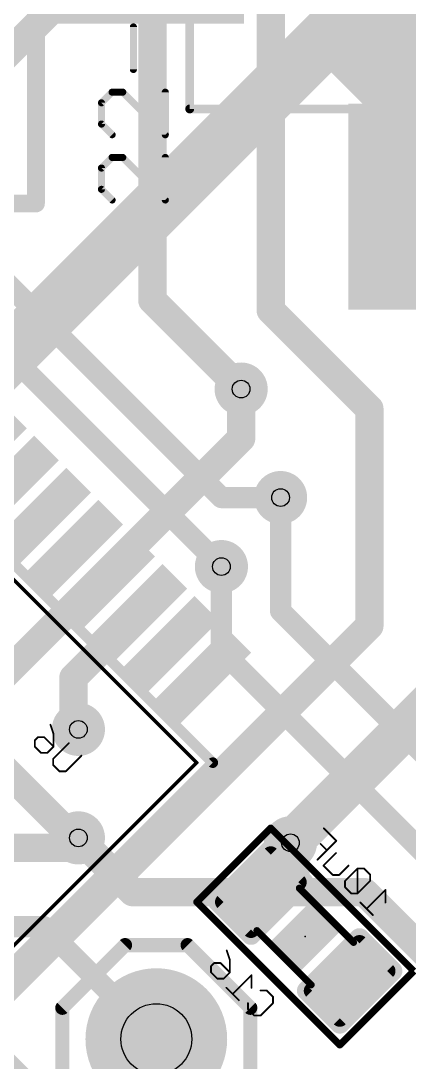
# Model space of a CAD drawing. Extents: x -76 to 580, y -41 to 95.
# Drawn here: x 311.36 to 316.93, y 4.77 to 19.7 of the extents above; entities that cross this region are included whole.
import ezdxf

# ---------------------------------------------------------------- set-up
doc = ezdxf.new("R2010")
doc.units = 0
for name, color, linetype in [('1', 22, 'CONTINUOUS'), ('16', 175, 'CONTINUOUS'), ('17', 82, 'CONTINUOUS'), ('18', 82, 'CONTINUOUS'), ('21', 32, 'CONTINUOUS'), ('22', 2, 'CONTINUOUS'), ('24', 7, 'CONTINUOUS'), ('26', 253, 'CONTINUOUS'), ('27', 253, 'CONTINUOUS'), ('28', 253, 'CONTINUOUS'), ('29', 253, 'CONTINUOUS'), ('30', 253, 'CONTINUOUS'), ('31', 253, 'CONTINUOUS'), ('32', 253, 'CONTINUOUS'), ('36', 253, 'CONTINUOUS'), ('40', 175, 'CONTINUOUS'), ('44', 253, 'CONTINUOUS'), ('51', 53, 'CONTINUOUS'), ('52', 253, 'CONTINUOUS')]:
    doc.layers.add(name, color=color, linetype=linetype)

# ---------------------------------------------------------------- blocks, each defined once
blk = doc.blocks.new('RECT')
blk.add_solid([(-0.5, -0.5), (0.5, -0.5), (-0.5, 0.5), (0.5, 0.5)])
blk = doc.blocks.new('RECT128000X192000R30')
at = {"const_width": 0.12}
blk.add_lwpolyline([(0.34, -0.48), (0.34, 0.48, 0.4142), (0.28, 0.54), (-0.28, 0.54, 0.4142), (-0.34, 0.48), (-0.34, -0.48, 0.4142), (-0.28, -0.54), (0.28, -0.54, 0.4142)], format="xyb", close=True, dxfattribs=at)
blk.add_solid([(-0.3054, -0.5054), (0.3054, -0.5054), (-0.3054, 0.5054), (0.3054, 0.5054)])
blk = doc.blocks.new('RECT152384X216384R30')
at = {"const_width": 0.1429}
blk.add_lwpolyline([(0.4048, -0.5333), (0.4048, 0.5333, 0.4142), (0.3333, 0.6048), (-0.3333, 0.6048, 0.4142), (-0.4048, 0.5333), (-0.4048, -0.5333, 0.4142), (-0.3333, -0.6048), (0.3333, -0.6048, 0.4142)], format="xyb", close=True, dxfattribs=at)
blk.add_solid([(-0.3587, -0.5587), (0.3587, -0.5587), (-0.3587, 0.5587), (0.3587, 0.5587)])
blk = doc.blocks.new('ROUNDP')
at = {"const_width": 0.5}
blk.add_lwpolyline([(0, -0.25, 1), (0, 0.25, 1), (0, -0.25)], format="xyb", dxfattribs=at)
blk = doc.blocks.new('ROUNDV')
at = {"const_width": 0.5}
blk.add_lwpolyline([(0, -0.25, 1), (0, 0.25, 1), (0, -0.25)], format="xyb", dxfattribs=at)

msp = doc.modelspace()

# ---------------------------------------------------------------- linework, layer by layer
at = {"layer": '1'}
for points, const_width in [([(310.227, 18.2843), (313.0838, 21.1411)], 0.4064), ([(316.501, 20.2233), (309.3592, 13.0815)], 0.8128), ([(314.5211, 13.7179), (314.5211, 14.425)], 0.4064), ([(314.5211, 13.7179), (310.4906, 9.6874)], 0.4064), ([(315.0868, 12.8693), (315.0868, 11.243)], 0.3048), ([(314.2383, 10.6773), (314.2383, 11.8794)], 0.3048), ([(315.0868, 11.243), (323.3246, 3.0052)], 0.3048), ([(322.6175, 2.2981), (314.2383, 10.6773)], 0.3048), ([(312.9655, 7.2125), (312.1876, 7.9903)], 0.4064), ([(315.2282, 7.9196), (315.2989, 7.8489)], 0.4064), ([(315.2989, 7.8489), (315.2989, 7.2125)], 0.4064), ([(315.2989, 7.2125), (312.9655, 7.2125)], 0.4064), ([(316.2889, 7.2125), (315.2989, 7.2125)], 0.4064), ([(321.9104, 1.591), (316.2889, 7.2125)], 0.4064), ([(311.6927, 6.7175), (310.4906, 6.7175)], 0.3048), ([(313.3049, 5.1053), (311.6927, 6.7175)], 0.3048), ([(314.3797, 1.5556), (310.9856, 4.9497)], 0.3048)]:
    msp.add_lwpolyline(points, dxfattribs=dict(at, const_width=const_width))
for points, const_width in [([(314.6227, 14.425, 1), (314.4195, 14.425)], 0.2032), ([(314.5929, 13.646, 1), (314.4493, 13.7897)], 0.2032), ([(314.4195, 13.7179, 1), (314.6227, 13.7179)], 0.2032), ([(315.163, 12.8693, 1), (315.0106, 12.8693)], 0.1524), ([(314.3145, 11.8794, 1), (314.1621, 11.8794)], 0.1524), ([(315.1407, 11.2969, 1), (315.0329, 11.1891)], 0.1524), ([(315.0106, 11.243, 1), (315.163, 11.243)], 0.1524), ([(314.2921, 10.7312, 1), (314.1844, 10.6234)], 0.1524), ([(314.1621, 10.6773, 1), (314.3145, 10.6773)], 0.1524), ([(312.2595, 8.0621, 1), (312.1158, 7.9185)], 0.2032), ([(315.3, 7.9914, 1), (315.1564, 7.8478)], 0.2032), ([(315.4005, 7.8489, 1), (315.1973, 7.8489)], 0.2032), ([(315.2271, 7.777, 1), (315.3708, 7.9207)], 0.2032), ([(312.9655, 7.3141, 1), (312.9655, 7.1109)], 0.2032), ([(312.8936, 7.1406, 1), (313.0373, 7.2843)], 0.2032), ([(315.2989, 7.3141, 1), (315.2989, 7.1109)], 0.2032), ([(315.2989, 7.1109, 1), (315.2989, 7.3141)], 0.2032), ([(316.3607, 7.2843, 1), (316.217, 7.1406)], 0.2032), ([(316.2889, 7.1109, 1), (316.2889, 7.3141)], 0.2032), ([(315.1973, 7.2125, 1), (315.4005, 7.2125)], 0.2032), ([(311.7466, 6.7714, 1), (311.6388, 6.6636)], 0.1524), ([(311.6927, 6.6413, 1), (311.6927, 6.7937)], 0.1524), ([(313.251, 5.0514, 1), (313.3588, 5.1592)], 0.1524)]:
    msp.add_lwpolyline(points, format="xyb", dxfattribs=dict(at, const_width=const_width))
at = {"layer": '16'}
for points, const_width in [([(313.2483, 15.6978), (313.2483, 23.7588)], 0.4064), ([(314.9454, 23.7588), (314.9454, 15.5563)], 0.4064), ([(309.9956, 17.112), (314.2383, 12.8693)], 0.3048), ([(314.2383, 11.8794), (309.6421, 16.4756)], 0.3048), ([(314.5211, 14.425), (313.2483, 15.6978)], 0.4064), ([(314.9454, 15.5563), (316.3596, 14.1421)], 0.4064), ([(316.3596, 14.1421), (316.3596, 11.0309)], 0.4064), ([(314.2383, 12.8693), (315.0868, 12.8693)], 0.3048), ([(312.1169, 10.2884), (313.0227, 11.1942)], 0.4064), ([(316.3596, 11.0309), (310.9856, 5.6569)], 0.4064), ([(317.9152, 10.6066), (315.2282, 7.9196)], 0.6096), ([(312.1169, 9.7581), (312.1169, 10.2884)], 0.4064), ([(310.031, 10.0762), (312.1169, 7.9903)], 0.4064), ([(312.0462, 7.8489), (312.1876, 7.9903)], 0.4064), ([(312.1169, 7.9903), (312.1876, 7.9903)], 0.4064), ([(314.9454, 7.3539), (315.2282, 7.9196)], 0.4064), ([(309.6421, 7.8489), (312.0462, 7.8489)], 0.4064), ([(314.8039, 7.2125), (314.9454, 7.3539)], 0.4064)]:
    msp.add_lwpolyline(points, dxfattribs=dict(at, const_width=const_width))
for points, const_width in [([(313.3201, 15.7696, 1), (313.1765, 15.6259)], 0.2032), ([(313.1467, 15.6978, 1), (313.3499, 15.6978)], 0.2032), ([(315.0172, 15.6282, 1), (314.8735, 15.4845)], 0.2032), ([(314.8438, 15.5563, 1), (315.047, 15.5563)], 0.2032), ([(314.4493, 14.3531, 1), (314.5929, 14.4968)], 0.2032), ([(316.4612, 14.1421, 1), (316.258, 14.1421)], 0.2032), ([(316.2877, 14.0703, 1), (316.4314, 14.214)], 0.2032), ([(314.2383, 12.9455, 1), (314.2383, 12.7931)], 0.1524), ([(314.1844, 12.8155, 1), (314.2921, 12.9232)], 0.1524), ([(315.0868, 12.7931, 1), (315.0868, 12.9455)], 0.1524), ([(314.1844, 11.8255, 1), (314.2921, 11.9333)], 0.1524), ([(313.0946, 11.1224, 1), (312.9509, 11.266)], 0.2032), ([(316.4314, 10.959, 1), (316.2877, 11.1027)], 0.2032), ([(316.258, 11.0309, 1), (316.4612, 11.0309)], 0.2032), ([(312.2185, 10.2884, 1), (312.0153, 10.2884)], 0.2032), ([(312.0451, 10.3602, 1), (312.1888, 10.2166)], 0.2032), ([(312.0153, 9.7581, 1), (312.2185, 9.7581)], 0.2032), ([(312.1169, 8.0919, 1), (312.1169, 7.8887)], 0.2032), ([(312.0451, 7.9185, 1), (312.1888, 8.0621)], 0.2032), ([(312.2595, 7.9185, 1), (312.1158, 8.0621)], 0.2032), ([(312.1876, 7.8887, 1), (312.1876, 8.0919)], 0.2032), ([(315.1204, 8.0274, 1), (315.336, 7.8118)], 0.3048), ([(315.3191, 7.8742, 1), (315.1373, 7.965)], 0.2032), ([(311.9744, 7.9207, 1), (312.1181, 7.777)], 0.2032), ([(312.0462, 7.7473, 1), (312.0462, 7.9505)], 0.2032), ([(314.8545, 7.3993, 1), (315.0362, 7.3085)], 0.2032), ([(315.0172, 7.2821, 1), (314.8735, 7.4257)], 0.2032), ([(314.7321, 7.2843, 1), (314.8758, 7.1406)], 0.2032)]:
    msp.add_lwpolyline(points, format="xyb", dxfattribs=dict(at, const_width=const_width))
at = {"layer": '21', "const_width": 0.254}
for points in [[(311.5796, 24.705), (311.5796, 17.085)], [(311.5796, 17.085), (307.1346, 17.085)]]:
    msp.add_lwpolyline(points, dxfattribs=at)
at = {"layer": '21', "const_width": 0.127}
for points in [[(311.5796, 17.0215, 1), (311.5796, 17.1485)], [(311.5161, 17.085, 1), (311.6431, 17.085)]]:
    msp.add_lwpolyline(points, format="xyb", dxfattribs=at)
at = {"layer": '22', "const_width": 0.1524}
for points in [[(314.1145, 9.0686), (306.7606, 16.4226)], [(309.9779, 4.9321), (314.1145, 9.0686)]]:
    msp.add_lwpolyline(points, dxfattribs=at)
at = {"layer": '22', "const_width": 0.0762}
for points in [[(314.1415, 9.0417, 1), (314.0876, 9.0956)], [(314.0876, 9.0417, 1), (314.1415, 9.0956)]]:
    msp.add_lwpolyline(points, format="xyb", dxfattribs=at)
at = {"layer": '24'}
msp.add_point((315.4403, 6.5761), dxfattribs=at)
at = {"layer": '26', "const_width": 0.0254}
for points in [[(311.7866, 9.6132), (311.8316, 9.4784)], [(311.562, 9.3885), (311.6069, 9.4335)], [(311.6069, 9.4335), (311.6968, 9.4335)], [(311.6968, 9.4335), (311.8316, 9.2986)], [(311.8316, 9.4784), (311.8316, 9.2986)], [(311.562, 9.2986), (311.562, 9.3885)], [(311.6518, 9.2088), (311.562, 9.2986)], [(311.8316, 9.2986), (311.7417, 9.2088)], [(311.8266, 9.1239), (312.0513, 9.3486)], [(311.7417, 9.2088), (311.6518, 9.2088)], [(311.8266, 9.034), (311.8266, 9.1239)], [(312.231, 9.1689), (312.0063, 8.9442)], [(311.9164, 8.9442), (311.8266, 9.034)], [(312.0063, 8.9442), (311.9164, 8.9442)], [(314.3142, 6.3759), (314.3592, 6.241)], [(314.0895, 6.1512), (314.1345, 6.1961)], [(314.0895, 6.0613), (314.0895, 6.1512)], [(314.1345, 6.1961), (314.2243, 6.1961)], [(314.2243, 6.1961), (314.3592, 6.0613)], [(314.3592, 6.241), (314.3592, 6.0613)], [(314.1794, 5.9714), (314.0895, 6.0613)], [(314.2693, 5.9714), (314.1794, 5.9714)], [(314.3592, 6.0613), (314.2693, 5.9714)], [(314.6687, 6.0214), (314.3991, 5.7517)], [(314.6687, 5.8416), (314.6687, 6.0214)], [(314.4889, 5.6619), (314.3092, 5.8416)], [(314.7985, 5.8017), (314.8884, 5.8017)], [(314.8884, 5.8017), (314.9782, 5.7118)], [(314.9782, 5.7118), (314.9782, 5.6219)], [(314.6187, 5.5321), (314.6187, 5.6219)], [(314.7086, 5.4422), (314.6187, 5.5321)], [(314.9782, 5.6219), (314.7985, 5.4422)], [(314.7985, 5.4422), (314.7086, 5.4422)]]:
    msp.add_lwpolyline(points, dxfattribs=at)
at = {"layer": '26', "const_width": 0.0127}
for points in [[(311.7927, 9.6152, 1), (311.7806, 9.6112)], [(311.6069, 9.4398, 1), (311.6069, 9.4271)], [(311.6114, 9.429, 1), (311.6024, 9.4379)], [(311.7013, 9.4379, 1), (311.6923, 9.429)], [(311.6968, 9.4271, 1), (311.6968, 9.4398)], [(311.8379, 9.4784, 1), (311.8252, 9.4784)], [(311.8256, 9.4764, 1), (311.8376, 9.4804)], [(311.5683, 9.3885, 1), (311.5556, 9.3885)], [(311.5575, 9.393, 1), (311.5664, 9.384)], [(311.5664, 9.3031, 1), (311.5575, 9.2941)], [(311.5556, 9.2986, 1), (311.5683, 9.2986)], [(311.8252, 9.2986, 1), (311.8379, 9.2986)], [(311.8361, 9.2941, 1), (311.8271, 9.3031)], [(311.8271, 9.2941, 1), (311.8361, 9.3031)], [(312.0557, 9.3441, 1), (312.0468, 9.3531)], [(311.6518, 9.2151, 1), (311.6518, 9.2024)], [(311.6473, 9.2043, 1), (311.6563, 9.2132)], [(311.7372, 9.2132, 1), (311.7462, 9.2043)], [(311.7417, 9.2024, 1), (311.7417, 9.2151)], [(311.8329, 9.1239, 1), (311.8202, 9.1239)], [(311.8221, 9.1284, 1), (311.831, 9.1194)], [(312.2355, 9.1644, 1), (312.2265, 9.1733)], [(311.831, 9.0385, 1), (311.8221, 9.0295)], [(311.8202, 9.034, 1), (311.8329, 9.034)], [(311.9164, 8.9505, 1), (311.9164, 8.9378)], [(311.9119, 8.9397, 1), (311.9209, 8.9486)], [(312.0018, 8.9486, 1), (312.0108, 8.9397)], [(312.0063, 8.9378, 1), (312.0063, 8.9505)], [(314.3202, 6.3779, 1), (314.3082, 6.3738)], [(314.0959, 6.1512, 1), (314.0832, 6.1512)], [(314.085, 6.1556, 1), (314.094, 6.1467)], [(314.1345, 6.2024, 1), (314.1345, 6.1897)], [(314.1389, 6.1916, 1), (314.13, 6.2006)], [(314.2288, 6.2006, 1), (314.2198, 6.1916)], [(314.2243, 6.1897, 1), (314.2243, 6.2024)], [(314.3655, 6.241, 1), (314.3528, 6.241)], [(314.3531, 6.239, 1), (314.3652, 6.243)], [(314.094, 6.0658, 1), (314.085, 6.0568)], [(314.0832, 6.0613, 1), (314.0959, 6.0613)], [(314.1794, 5.9777, 1), (314.1794, 5.965)], [(314.1749, 5.9669, 1), (314.1839, 5.9759)], [(314.2648, 5.9759, 1), (314.2738, 5.9669)], [(314.2693, 5.965, 1), (314.2693, 5.9777)], [(314.3528, 6.0613, 1), (314.3655, 6.0613)], [(314.3636, 6.0568, 1), (314.3547, 6.0658)], [(314.3547, 6.0568, 1), (314.3636, 6.0658)], [(314.675, 6.0214, 1), (314.6624, 6.0214)], [(314.6732, 6.0169, 1), (314.6642, 6.0259)], [(314.3137, 5.8461, 1), (314.3047, 5.8371)], [(314.6623, 5.8416, 1), (314.675, 5.8416)], [(314.3946, 5.7562, 1), (314.4036, 5.7472)], [(314.7985, 5.8081, 1), (314.7985, 5.7954)], [(314.8928, 5.8062, 1), (314.8839, 5.7972)], [(314.8884, 5.7954, 1), (314.8884, 5.8081)], [(314.9846, 5.7118, 1), (314.9719, 5.7118)], [(314.9738, 5.7073, 1), (314.9827, 5.7163)], [(314.4844, 5.6574, 1), (314.4934, 5.6663)], [(314.6251, 5.6219, 1), (314.6124, 5.6219)], [(314.6232, 5.5366, 1), (314.6142, 5.5276)], [(314.6124, 5.5321, 1), (314.6251, 5.5321)], [(314.9719, 5.6219, 1), (314.9846, 5.6219)], [(314.9827, 5.6175, 1), (314.9737, 5.6264)], [(314.7086, 5.4485, 1), (314.7086, 5.4358)], [(314.7041, 5.4377, 1), (314.7131, 5.4467)], [(314.794, 5.4467, 1), (314.803, 5.4377)], [(314.7985, 5.4358, 1), (314.7985, 5.4485)]]:
    msp.add_lwpolyline(points, format="xyb", dxfattribs=at)
at = {"layer": '27', "const_width": 0.1016}
for points in [[(312.9762, 19.0068), (312.9762, 19.617)], [(312.6712, 18.6814), (312.5186, 18.5289)], [(312.8237, 18.6814), (312.6712, 18.6814)], [(313.4338, 18.0713), (312.8237, 18.6814)], [(313.4338, 18.6814), (313.4338, 18.0713)], [(312.5186, 18.5289), (312.5186, 18.2239)], [(312.5186, 18.2239), (312.6712, 18.0713)], [(312.6712, 17.7459), (312.5186, 17.5934)], [(312.8237, 17.7459), (312.6712, 17.7459)], [(313.4338, 17.1358), (312.8237, 17.7459)], [(313.4338, 17.7459), (313.4338, 17.1358)], [(312.5186, 17.5934), (312.5186, 17.2883)], [(312.5186, 17.2883), (312.6712, 17.1358)]]:
    msp.add_lwpolyline(points, dxfattribs=at)
at = {"layer": '27', "const_width": 0.0508}
for points in [[(313.0016, 19.617, 1), (312.9508, 19.617)], [(312.9508, 19.0068, 1), (313.0016, 19.0068)], [(312.6712, 18.7068, 1), (312.6712, 18.656)], [(312.6891, 18.6635, 1), (312.6532, 18.6994)], [(312.8417, 18.6994, 1), (312.8057, 18.6635)], [(312.8237, 18.656, 1), (312.8237, 18.7068)], [(313.4592, 18.6814, 1), (313.4084, 18.6814)], [(312.544, 18.5289, 1), (312.4932, 18.5289)], [(312.5007, 18.5469, 1), (312.5366, 18.511)], [(312.4932, 18.2239, 1), (312.544, 18.2239)], [(312.5366, 18.2418, 1), (312.5007, 18.2059)], [(312.6532, 18.0534, 1), (312.6891, 18.0893)], [(313.4084, 18.0713, 1), (313.4592, 18.0713)], [(313.4159, 18.0534, 1), (313.4518, 18.0893)], [(312.6712, 17.7713, 1), (312.6712, 17.7205)], [(312.6891, 17.728, 1), (312.6532, 17.7639)], [(312.8417, 17.7639, 1), (312.8057, 17.728)], [(312.8237, 17.7205, 1), (312.8237, 17.7713)], [(313.4592, 17.7459, 1), (313.4084, 17.7459)], [(312.544, 17.5934, 1), (312.4932, 17.5934)], [(312.5007, 17.6114, 1), (312.5366, 17.5754)], [(312.5366, 17.3063, 1), (312.5007, 17.2704)], [(312.4932, 17.2883, 1), (312.544, 17.2883)], [(312.6532, 17.1178, 1), (312.6891, 17.1538)], [(313.4159, 17.1178, 1), (313.4518, 17.1538)], [(313.4084, 17.1358, 1), (313.4592, 17.1358)]]:
    msp.add_lwpolyline(points, format="xyb", dxfattribs=at)
at = {"layer": '28'}
for points, const_width in [([(313.8854, 9.0686), (306.7606, 16.1934)], 0.0508), ([(309.9779, 5.1612), (313.8854, 9.0686)], 0.0508), ([(315.8859, 7.9472), (315.7062, 8.127)], 0.0254), ([(315.6163, 7.6776), (315.8859, 7.9472)], 0.0254), ([(315.7511, 7.8124), (315.6612, 7.9023)], 0.0254), ([(315.7011, 7.5928), (315.8809, 7.7725)], 0.0254), ([(315.8359, 7.4579), (315.7011, 7.5928)], 0.0254), ([(315.9258, 7.4579), (315.8359, 7.4579)], 0.0254), ([(316.0606, 7.5928), (315.9258, 7.4579)], 0.0254), ([(316.1904, 7.5529), (316.0107, 7.3731)], 0.0254), ([(316.2803, 7.5529), (316.1904, 7.5529)], 0.0254), ([(316.1904, 7.1933), (316.1904, 7.5529)], 0.0254), ([(316.3702, 7.463), (316.2803, 7.5529)], 0.0254), ([(316.3702, 7.3731), (316.3702, 7.463)], 0.0254), ([(316.0107, 7.3731), (316.0107, 7.2832)], 0.0254), ([(316.1904, 7.1933), (316.3702, 7.3731)], 0.0254), ([(316.0107, 7.2832), (316.1005, 7.1933)], 0.0254), ([(316.1005, 7.1933), (316.1904, 7.1933)], 0.0254), ([(316.5899, 7.2433), (316.3202, 6.9737)], 0.0254), ([(316.5898, 7.0636), (316.5899, 7.2433)], 0.0254), ([(316.4101, 6.8838), (316.2303, 7.0636)], 0.0254)]:
    msp.add_lwpolyline(points, dxfattribs=dict(at, const_width=const_width))
for points, const_width in [([(313.8944, 9.0597, 1), (313.8764, 9.0776)], 0.0254), ([(313.8764, 9.0597, 1), (313.8944, 9.0776)], 0.0254), ([(315.7106, 8.1315, 1), (315.7017, 8.1225)], 0.0127), ([(315.6657, 7.9068, 1), (315.6567, 7.8978)], 0.0127), ([(315.8904, 7.9428, 1), (315.8814, 7.9517)], 0.0127), ([(315.8814, 7.9428, 1), (315.8904, 7.9517)], 0.0127), ([(315.7466, 7.8079, 1), (315.7556, 7.8169)], 0.0127), ([(315.8854, 7.768, 1), (315.8764, 7.777)], 0.0127), ([(315.6118, 7.6821, 1), (315.6208, 7.6731)], 0.0127), ([(315.7056, 7.5972, 1), (315.6966, 7.5883)], 0.0127), ([(315.6966, 7.5972, 1), (315.7056, 7.5883)], 0.0127), ([(315.8359, 7.4643, 1), (315.8359, 7.4516)], 0.0127), ([(315.8315, 7.4535, 1), (315.8404, 7.4624)], 0.0127), ([(315.9213, 7.4624, 1), (315.9303, 7.4535)], 0.0127), ([(315.9258, 7.4516, 1), (315.9258, 7.4643)], 0.0127), ([(316.0651, 7.5883, 1), (316.0562, 7.5972)], 0.0127), ([(316.1904, 7.5592, 1), (316.1904, 7.5465)], 0.0127), ([(316.1968, 7.5529, 1), (316.1841, 7.5529)], 0.0127), ([(316.1949, 7.5484, 1), (316.1859, 7.5573)], 0.0127), ([(316.2848, 7.5573, 1), (316.2758, 7.5484)], 0.0127), ([(316.2803, 7.5465, 1), (316.2803, 7.5592)], 0.0127), ([(316.3765, 7.463, 1), (316.3638, 7.463)], 0.0127), ([(316.3657, 7.4585, 1), (316.3747, 7.4675)], 0.0127), ([(316.017, 7.3731, 1), (316.0043, 7.3731)], 0.0127), ([(316.0062, 7.3776, 1), (316.0152, 7.3686)], 0.0127), ([(316.3638, 7.3731, 1), (316.3765, 7.3731)], 0.0127), ([(316.3747, 7.3686, 1), (316.3657, 7.3776)], 0.0127), ([(316.0152, 7.2877, 1), (316.0062, 7.2787)], 0.0127), ([(316.0043, 7.2832, 1), (316.017, 7.2832)], 0.0127), ([(316.1005, 7.1997, 1), (316.1005, 7.187)], 0.0127), ([(316.0961, 7.1888, 1), (316.105, 7.1978)], 0.0127), ([(316.1859, 7.1978, 1), (316.1949, 7.1888)], 0.0127), ([(316.1841, 7.1933, 1), (316.1968, 7.1933)], 0.0127), ([(316.1904, 7.187, 1), (316.1904, 7.1997)], 0.0127), ([(316.5962, 7.2433, 1), (316.5835, 7.2433)], 0.0127), ([(316.5943, 7.2388, 1), (316.5854, 7.2478)], 0.0127), ([(316.2348, 7.068, 1), (316.2258, 7.0591)], 0.0127), ([(316.5835, 7.0636, 1), (316.5962, 7.0636)], 0.0127), ([(316.3157, 6.9782, 1), (316.3247, 6.9692)], 0.0127), ([(316.4056, 6.8793, 1), (316.4146, 6.8883)], 0.0127)]:
    msp.add_lwpolyline(points, format="xyb", dxfattribs=dict(at, const_width=const_width))
at = {"layer": '40', "const_width": 0.1}
for points in [[(313.8847, 7.0711), (314.9454, 8.1317)], [(314.9454, 8.1317), (316.996, 6.0811)], [(315.9353, 5.0205), (313.8847, 7.0711)], [(316.996, 6.0811), (315.9353, 5.0205)]]:
    msp.add_lwpolyline(points, dxfattribs=at)
at = {"layer": '40', "const_width": 0.05}
for points in [[(314.963, 8.1494, 1), (314.9277, 8.114)], [(314.963, 8.114, 1), (314.9277, 8.1494)], [(313.9024, 7.0887, 1), (313.867, 7.0534)], [(313.867, 7.0887, 1), (313.9024, 7.0534)], [(315.9176, 5.0381, 1), (315.953, 5.0028)], [(315.9176, 5.0028, 1), (315.953, 5.0381)]]:
    msp.add_lwpolyline(points, format="xyb", dxfattribs=at)
at = {"layer": '44'}
for centre, radius in [((314.5211, 14.425), 0.127), ((315.0868, 12.8693), 0.127), ((314.2383, 11.8794), 0.127), ((312.1876, 9.5459), 0.127), ((312.1876, 7.9903), 0.127), ((315.2282, 7.9196), 0.127), ((313.3049, 5.1053), 0.508)]:
    msp.add_circle(centre, radius, dxfattribs=at)
at = {"layer": '51'}
for points, const_width in [([(313.7838, 18.4411), (313.7838, 33.9411)], 0.127), ([(319.7838, 18.4411), (313.7838, 18.4411)], 0.127), ([(311.9578, 5.5543), (312.8559, 6.4523)], 0.2032), ([(312.8559, 6.4523), (313.7539, 6.4523)], 0.2032), ([(313.7539, 6.4523), (314.6519, 5.5543)], 0.2032), ([(311.9578, 4.6563), (311.9578, 5.5543)], 0.2032), ([(314.6519, 5.5543), (314.6519, 4.6563)], 0.2032)]:
    msp.add_lwpolyline(points, dxfattribs=dict(at, const_width=const_width))
for points, const_width in [([(313.7838, 18.4729, 1), (313.7838, 18.4094)], 0.0635), ([(313.7521, 18.4411, 1), (313.8156, 18.4411)], 0.0635), ([(312.8559, 6.5031, 1), (312.8559, 6.4015)], 0.1016), ([(312.8918, 6.4164, 1), (312.8199, 6.4883)], 0.1016), ([(313.7898, 6.4883, 1), (313.718, 6.4164)], 0.1016), ([(313.7539, 6.4015, 1), (313.7539, 6.5031)], 0.1016), ([(312.0086, 5.5543, 1), (311.907, 5.5543)], 0.1016), ([(311.9219, 5.5902, 1), (311.9938, 5.5184)], 0.1016), ([(314.7027, 5.5543, 1), (314.6011, 5.5543)], 0.1016), ([(314.616, 5.5184, 1), (314.6878, 5.5902)], 0.1016)]:
    msp.add_lwpolyline(points, format="xyb", dxfattribs=dict(at, const_width=const_width))
at = {"layer": '52', "const_width": 0.1}
for points in [[(315.3555, 7.2691), (316.1333, 6.4912)], [(314.7474, 6.6609), (315.5252, 5.8831)]]:
    msp.add_lwpolyline(points, dxfattribs=at)
at = {"layer": '52', "const_width": 0.05}
for points in [[(315.3732, 7.2867, 1), (315.3378, 7.2514)], [(314.765, 6.6786, 1), (314.7297, 6.6433)], [(316.1156, 6.4736, 1), (316.151, 6.5089)], [(315.5075, 5.8654, 1), (315.5429, 5.9008)]]:
    msp.add_lwpolyline(points, format="xyb", dxfattribs=at)

# ---------------------------------------------------------------- block references
at = {"layer": '1', "xscale": 2.8, "yscale": 2.8, "rotation": 90}
msp.add_blockref('RECT', (317.5338, 17.0411), dxfattribs=at)
at = {"layer": '16'}
for p, xscale, yscale, rotation in [((317.6324, 19.2333), 2.2, 2.8, 315), ((311.1843, 13.0327), 0.348, 1.397, 135), ((311.6439, 12.5731), 0.348, 1.397, 135), ((312.1035, 12.1134), 0.348, 1.397, 135), ((312.5631, 11.6538), 0.348, 1.397, 135), ((313.0227, 11.1942), 0.348, 1.397, 135), ((313.4824, 10.7346), 0.348, 1.397, 135), ((313.942, 10.275), 0.348, 1.397, 135)]:
    msp.add_blockref('RECT', p, dxfattribs=dict(at, xscale=xscale, yscale=yscale, rotation=rotation))
at = {"layer": '16', "rotation": 315}
for p in [(314.8039, 7.2125), (316.0767, 5.9397)]:
    msp.add_blockref('RECT128000X192000R30', p, dxfattribs=at)
at = {"layer": '17', "xscale": 1.8796, "yscale": 1.8796, "rotation": 225}
msp.add_blockref('ROUNDP', (313.3049, 5.1053), dxfattribs=at)
msp.add_blockref('ROUNDP', (313.3049, 5.1053), dxfattribs=at)
at = {"layer": '18', "xscale": 0.6096, "yscale": 0.6096}
for p in [(314.5211, 14.425), (314.5211, 14.425), (315.0868, 12.8693), (315.0868, 12.8693), (314.2383, 11.8794), (314.2383, 11.8794), (312.1876, 9.5459), (312.1876, 9.5459), (312.1876, 7.9903), (312.1876, 7.9903), (315.2282, 7.9196), (315.2282, 7.9196)]:
    msp.add_blockref('ROUNDV', p, dxfattribs=at)
at = {"layer": '29'}
for name, p, xscale, yscale in [('RECT', (313.0838, 21.1411), 2.9524, 2.9524), ('ROUNDV', (314.5211, 14.425), 0.762, 0.762), ('ROUNDV', (315.0868, 12.8693), 0.762, 0.762), ('ROUNDV', (314.2383, 11.8794), 0.762, 0.762), ('ROUNDV', (312.1876, 9.5459), 0.762, 0.762), ('ROUNDV', (312.1876, 7.9903), 0.762, 0.762), ('ROUNDV', (315.2282, 7.9196), 0.762, 0.762)]:
    msp.add_blockref(name, p, dxfattribs=dict(at, xscale=xscale, yscale=yscale))
for name, p, xscale, yscale, rotation in [('RECT', (317.5338, 17.0411), 2.9524, 2.9524, 90), ('ROUNDP', (313.3049, 5.1053), 2.032, 2.032, 225)]:
    msp.add_blockref(name, p, dxfattribs=dict(at, xscale=xscale, yscale=yscale, rotation=rotation))
at = {"layer": '30'}
for name, p, xscale, yscale, rotation in [('RECT', (317.6324, 19.2333), 2.3524, 2.9524, 315), ('RECT', (310.7246, 13.4923), 0.5004, 1.5494, 135), ('RECT', (311.1843, 13.0327), 0.5004, 1.5494, 135), ('RECT', (311.6439, 12.5731), 0.5004, 1.5494, 135), ('RECT', (312.1035, 12.1134), 0.5004, 1.5494, 135), ('RECT', (312.5631, 11.6538), 0.5004, 1.5494, 135), ('RECT', (313.0227, 11.1942), 0.5004, 1.5494, 135), ('RECT', (313.4824, 10.7346), 0.5004, 1.5494, 135), ('RECT', (313.942, 10.275), 0.5004, 1.5494, 135), ('ROUNDP', (313.3049, 5.1053), 2.032, 2.032, 225)]:
    msp.add_blockref(name, p, dxfattribs=dict(at, xscale=xscale, yscale=yscale, rotation=rotation))
at = {"layer": '30', "xscale": 0.762, "yscale": 0.762}
for p in [(314.5211, 14.425), (315.0868, 12.8693), (314.2383, 11.8794), (312.1876, 9.5459), (312.1876, 7.9903), (315.2282, 7.9196)]:
    msp.add_blockref('ROUNDV', p, dxfattribs=at)
at = {"layer": '30', "rotation": 315}
for p in [(314.8039, 7.2125), (316.0767, 5.9397)]:
    msp.add_blockref('RECT152384X216384R30', p, dxfattribs=at)
at = {"layer": '31', "xscale": 2.8, "yscale": 2.8, "rotation": 90}
msp.add_blockref('RECT', (317.5338, 17.0411), dxfattribs=at)
at = {"layer": '32'}
for p, xscale, yscale, rotation in [((317.6324, 19.2333), 2.2, 2.8, 315), ((311.1843, 13.0327), 0.348, 1.397, 135), ((311.6439, 12.5731), 0.348, 1.397, 135), ((312.1035, 12.1134), 0.348, 1.397, 135), ((312.5631, 11.6538), 0.348, 1.397, 135), ((313.0227, 11.1942), 0.348, 1.397, 135), ((313.4824, 10.7346), 0.348, 1.397, 135), ((313.942, 10.275), 0.348, 1.397, 135)]:
    msp.add_blockref('RECT', p, dxfattribs=dict(at, xscale=xscale, yscale=yscale, rotation=rotation))
at = {"layer": '32', "rotation": 315}
for p in [(314.8039, 7.2125), (316.0767, 5.9397)]:
    msp.add_blockref('RECT128000X192000R30', p, dxfattribs=at)
at = {"layer": '36', "xscale": 0.6, "yscale": 0.8, "rotation": 315}
msp.add_blockref('RECT', (315.4403, 6.5761), dxfattribs=at)
at = {"layer": '51'}
for p, xscale, yscale, rotation in [((317.5338, 17.4411), 2, 1.5, 270), ((313.3049, 5.1053), 0.508, 0.508, 135)]:
    msp.add_blockref('RECT', p, dxfattribs=dict(at, xscale=xscale, yscale=yscale, rotation=rotation))
at = {"layer": '52', "yscale": 1.5, "rotation": 135}
msp.add_blockref('RECT', (317.597, 19.1979), dxfattribs=at)
at = {"layer": '52', "xscale": 0.325, "yscale": 0.9344, "rotation": 135}
for p in [(311.0264, 12.8749), (311.4861, 12.4152), (311.9457, 11.9556), (312.4053, 11.496), (312.8649, 11.0364), (313.3245, 10.5768), (313.7842, 10.1171)]:
    msp.add_blockref('RECT', p, dxfattribs=at)
at = {"layer": '52', "xscale": 0.4, "rotation": 315}
for p in [(314.91, 7.1064), (315.9707, 6.0458)]:
    msp.add_blockref('RECT', p, dxfattribs=at)

doc.saveas('drawing.dxf')
